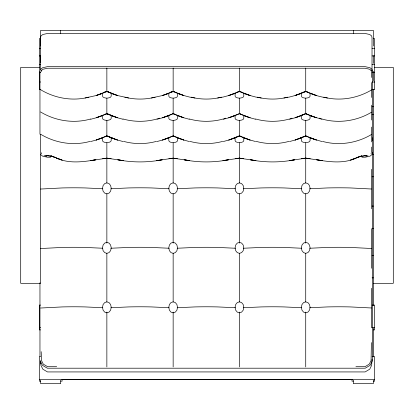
<?xml version="1.0" encoding="UTF-8"?>
<svg xmlns="http://www.w3.org/2000/svg" width="414" height="414" viewBox="0 0 414 414"><rect width="100%" height="100%" fill="white"/><g stroke="black" fill="none" stroke-linecap="round" stroke-linejoin="round"><path stroke-width="0.62" d="M41.183 71.663L41.519 70.028L41.224 70.623L43.072 69.221L47.563 68.232L365.029 68.232L369.521 69.221L371.368 70.623M371.068 153.863L371.296 152.776M372.258 154.044L372.631 152.259M102.527 188.189L103.107 185.534L104.695 183.593L106.859 182.879L109.027 183.593L110.616 185.534L111.195 188.189M111.195 188.536L110.616 191.19L109.027 193.136L106.859 193.845L104.695 193.136L103.107 191.19L102.527 188.536M102.527 247.681L103.107 245.026L104.695 243.08L106.859 242.371L109.027 243.08L110.616 245.026L111.195 247.681M111.195 248.027L110.616 250.682L109.027 252.623L106.859 253.337L104.695 252.623L103.107 250.682L102.527 248.027M102.527 307.172L103.107 304.518L104.695 302.572L106.859 301.863L109.027 302.572L110.616 304.518L111.195 307.172M111.195 307.514L110.616 310.169L109.027 312.115L106.859 312.824L104.695 312.115L103.107 310.169L102.527 307.514M168.819 188.189L169.398 185.534L170.982 183.593L173.15 182.879L175.319 183.593L176.902 185.534L177.482 188.189M177.482 188.536L176.902 191.19L175.319 193.136L173.15 193.845L170.982 193.136L169.398 191.19L168.819 188.536M168.819 247.681L169.398 245.026L170.982 243.08L173.15 242.371L175.319 243.08L176.902 245.026L177.482 247.681M177.482 248.027L176.902 250.682L175.319 252.623L173.15 253.337L170.982 252.623L169.398 250.682L168.819 248.027M168.819 307.172L169.398 304.518L170.982 302.572L173.15 301.863L175.319 302.572L176.902 304.518L177.482 307.172M177.482 307.514L176.902 310.169L175.319 312.115L173.15 312.824L170.982 312.115L169.398 310.169L168.819 307.514M235.105 188.189L235.685 185.534L237.274 183.593L239.442 182.879L241.605 183.593L243.194 185.534L243.774 188.189M243.774 188.536L243.194 191.19L241.605 193.136L239.442 193.845L237.274 193.136L235.685 191.19L235.105 188.536M235.105 247.681L235.685 245.026L237.274 243.08L239.442 242.371L241.605 243.08L243.194 245.026L243.774 247.681M243.774 248.027L243.194 250.682L241.605 252.623L239.442 253.337L237.274 252.623L235.685 250.682L235.105 248.027M235.105 307.172L235.685 304.518L237.274 302.572L239.442 301.863L241.605 302.572L243.194 304.518L243.774 307.172M243.774 307.514L243.194 310.169L241.605 312.115L239.442 312.824L237.274 312.115L235.685 310.169L235.105 307.514M301.397 188.189L301.977 185.534L303.56 183.593L305.729 182.879L307.897 183.593L309.481 185.534L310.06 188.189M310.06 188.536L309.481 191.19L307.897 193.136L305.729 193.845L303.56 193.136L301.977 191.19L301.397 188.536M301.397 247.681L301.977 245.026L303.56 243.08L305.729 242.371L307.897 243.08L309.481 245.026L310.06 247.681M310.06 248.027L309.481 250.682L307.897 252.623L305.729 253.337L303.56 252.623L301.977 250.682L301.397 248.027M301.397 307.172L301.977 304.518L303.56 302.572L305.729 301.863L307.897 302.572L309.481 304.518L310.06 307.172M310.06 307.514L309.481 310.169L307.897 312.115L305.729 312.824L303.56 312.115L301.977 310.169L301.397 307.514M40.629 69.252L42.642 67.725L47.424 66.67L365.169 66.67L369.95 67.725L371.963 69.252M371.963 154.639L369.95 156.166L365.169 157.222L361.939 157.222M371.498 89.973C357.313 98.439 339.77 101.378 323.722 97.155M371.498 112.23C356.754 121.085 338.414 123.745 321.849 118.973M371.498 134.488C356.94 143.213 338.864 145.982 322.475 141.376M178.481 93.44L173.15 91.406L167.872 93.766L162.464 95.525L167.913 93.481L162.521 95.52L151.389 97.999M178.481 115.697L173.15 113.664L167.872 116.023L162.464 117.783L167.913 115.739L162.521 117.783L157.004 119.268M244.772 93.44L239.442 91.401L234.164 93.766L228.751 95.525L233.662 93.683M178.481 137.96L173.15 135.921L167.872 138.286L162.464 140.046L167.913 137.997L162.521 140.041L157.004 141.531M244.772 115.697L239.442 113.664L234.164 116.023L228.751 117.783L234.205 115.739L228.813 117.783L223.296 119.268M101.528 93.44L106.859 91.406L112.194 93.44L106.859 91.401L101.585 93.766L96.172 95.525L101.627 93.481L96.234 95.52L85.103 97.999M101.528 115.697L106.859 113.664L112.194 115.697L106.859 113.664L101.585 116.023L96.172 117.783L101.627 115.739L96.234 117.783L90.718 119.268M167.82 93.44L173.15 91.406L178.429 93.766L183.837 95.525L178.931 93.683M101.528 137.96L106.859 135.921L112.194 137.96L106.859 135.921L101.585 138.286L96.172 140.046L101.627 137.997L96.234 140.041L90.718 141.531M167.82 115.697L173.15 113.664L178.429 116.023L183.837 117.783L178.387 115.739L183.775 117.783L189.296 119.268M234.107 93.44L239.442 91.406L244.715 93.766L250.128 95.525L245.223 93.683M167.82 137.96L173.15 135.921L178.429 138.286L183.837 140.046L178.387 137.997L183.775 140.041L189.296 141.531M234.107 115.697L239.442 113.664L244.715 116.023L250.128 117.783L244.674 115.739L250.066 117.783L255.583 119.268M233.605 93.709L228.813 95.52L223.296 97.011L217.681 97.999M299.896 93.709L295.104 95.52L289.583 97.011L283.973 97.999M299.948 93.683L295.042 95.525L300.45 93.766L305.729 91.406L311.059 93.44M350.927 159.907L356.268 158.06C343.801 163.835 329.761 161.988 316.694 159.768L322.242 160.632L305.729 158.179L301.449 158.562L305.729 158.184L310.008 158.562L305.729 158.184L289.215 160.632L294.763 159.768C280.133 162.624 265.032 162.624 250.403 159.768L255.956 160.632L239.442 158.179L235.157 158.562L239.442 158.184L243.722 158.562M157.646 118.766L159.483 118.156M223.933 118.766L225.77 118.156M290.224 118.766L292.061 118.156M350.337 160.114L361.753 155.881L356.516 157.677L361.655 156.125L359.844 156.471M289.583 119.268L295.104 117.783L300.492 115.739L295.042 117.783L300.45 116.023L305.729 113.664L311.059 115.697M223.296 141.531L228.813 140.041L234.205 137.997L228.751 140.046L234.164 138.286L239.442 135.921L244.772 137.96M289.583 141.531L295.104 140.041L300.492 137.997L295.042 140.046L300.45 138.286L305.729 135.921L311.059 137.96M88.87 97.155C72.621 101.446 54.876 98.341 40.572 89.688M155.157 97.155C145.278 99.707 134.736 99.707 124.852 97.155M90.738 118.973C73.971 123.817 55.429 120.986 40.572 111.946M221.449 97.155C211.564 99.707 201.023 99.707 191.144 97.155M157.03 118.973C145.951 122.089 134.058 122.089 122.979 118.973M90.117 141.376C73.521 146.049 55.243 143.115 40.572 134.203M287.735 97.155C277.856 99.707 267.315 99.707 257.43 97.155M223.322 118.973C212.242 122.089 200.35 122.089 189.27 118.973M156.404 141.376C145.728 144.31 134.286 144.31 123.605 141.376M289.609 118.973C278.529 122.089 266.637 122.089 255.557 118.973M222.696 141.376C212.015 144.31 200.573 144.31 189.897 141.376M288.982 141.376C278.306 144.31 266.864 144.31 256.183 141.376M365.676 156.316L367.994 155.804M359.419 156.637L366.882 155.447L360.496 156.373M239.442 158.179L222.923 160.632L228.476 159.768C213.847 162.624 198.746 162.624 184.116 159.768L189.664 160.632L173.15 158.179L168.871 158.562M104.695 91.82L108.484 91.758M170.982 91.82L174.775 91.758M237.817 91.758L241.062 91.758M105.777 113.948L107.945 113.948M304.104 91.758L307.354 91.758M105.234 136.273L108.484 136.273M360.34 156.414L361.313 156.311L359.487 156.352M102.579 158.562L106.859 158.184L111.143 158.562M40.572 189.043L62.312 187.94A64.465 8.875 0 0 1 85.124 187.94L102.801 188.753M110.921 188.753L128.599 187.94A64.465 8.875 0 0 1 151.41 187.94L169.093 188.753M177.208 188.753L194.891 187.94A64.465 8.875 0 0 1 217.702 187.94L235.38 188.753M243.499 188.753L261.177 187.94A64.465 8.875 0 0 1 283.988 187.94L301.671 188.753M309.786 188.753L327.469 187.94A64.465 8.875 0 0 1 350.28 187.94L371.441 189.001M40.572 248.535L62.312 247.432A64.465 8.875 0 0 1 85.124 247.432L102.801 248.245M110.921 248.245L128.599 247.432A64.465 8.875 0 0 1 151.41 247.432L169.093 248.245M177.208 248.245L194.891 247.432A64.465 8.875 0 0 1 217.702 247.432L235.38 248.245M243.499 248.245L261.177 247.432A64.465 8.875 0 0 1 283.988 247.432L301.671 248.245M309.786 248.245L327.469 247.432A64.465 8.875 0 0 1 350.28 247.432L371.441 248.493M40.572 308.026L62.312 306.924A64.465 8.875 0 0 1 85.124 306.924L102.801 307.731M110.921 307.731L128.599 306.924A64.465 8.875 0 0 1 151.41 306.924L169.093 307.731M177.208 307.731L194.891 306.924A64.465 8.875 0 0 1 217.702 306.924L235.38 307.731M243.499 307.731L261.177 306.924A64.465 8.875 0 0 1 283.988 306.924L301.671 307.731M309.786 307.731L327.469 306.924A64.465 8.875 0 0 1 350.28 306.924L371.441 307.98M40.598 38.668L39.335 38.668L39.335 72.139L40.629 72.139M373.402 38.668L374.665 38.668L374.665 72.139L372.077 72.139M39.335 48.283L40.629 48.283M372.077 48.283L374.665 48.283M39.335 55.931L40.629 55.931M372.077 55.931L374.665 55.931M39.335 64.496L40.629 64.496M372.077 64.496L374.665 64.496M39.392 67.399L20.7 67.399L20.7 283.311L40.681 283.311L40.681 134.478M374.608 67.399L393.3 67.399L393.3 283.311L373.319 283.311M40.598 72.398L39.335 72.398L39.335 89.657L40.629 89.657M373.402 72.398L374.665 72.398L374.665 89.657L372.077 89.657M39.335 82.008L40.629 82.008M372.077 82.008L374.665 82.008M372.077 106.708L373.371 106.708M372.077 114.357L373.371 114.357M372.077 154.474L373.371 154.474M50.653 157.222L47.424 157.222L42.642 156.166L40.629 154.639M372.077 176.762L373.371 176.762M372.077 206.089L373.371 206.089M372.077 228.29L373.371 228.29M372.077 255.454L373.371 255.454M372.077 277.846L373.371 277.846M40.629 305.108L39.335 305.108L39.335 329.896L40.598 329.896M372.077 305.108L374.665 305.108L374.665 329.896L373.402 329.896M39.335 327.634L40.629 327.634M372.077 327.634L374.665 327.634M40.629 356.64L39.335 356.64L39.335 381.165L40.598 381.165M372.077 356.64L374.665 356.64L374.665 381.165L373.402 381.165M56.682 366.706L47.631 366.706L43.284 364.134L41.519 360.563L41.183 351.667M355.911 366.706L364.957 366.706L369.304 364.134L371.068 360.563L371.405 342.616M39.335 379.39L374.665 379.39M62.074 379.633L351.998 379.633M60.811 381.165L62.074 381.165L62.074 379.271M353.256 381.165L351.998 381.165L351.998 379.271M53.106 156.352L45.711 155.447L52.097 156.373M177.43 158.562L173.15 158.184L156.637 160.632L162.184 159.768C147.555 162.624 132.454 162.624 117.824 159.768L123.377 160.632L106.859 158.179L90.345 160.632L95.898 159.768C82.826 161.988 68.791 163.835 56.325 158.06L61.66 159.907M52.247 156.414L51.274 156.311L53.173 156.637M305.729 113.814L306.81 113.948M239.442 113.814L240.524 113.948M173.15 113.814L174.232 113.948M305.729 136.077L306.81 136.206M239.442 136.077L240.524 136.206M173.15 136.077L174.232 136.206M327.49 97.999C319.97 96.86 312.57 94.744 305.729 91.406L300.398 93.44L305.729 91.401L305.729 68.067M261.198 97.999L255.583 97.011L250.066 95.52L245.274 93.709M194.906 97.999L189.296 97.011L183.775 95.52L178.983 93.709M128.619 97.999L117.488 95.52L112.096 93.481L117.55 95.525L112.137 93.766L106.859 91.406L106.859 68.067M53.349 156.585L50.938 156.125L56.087 157.703L50.839 155.881L62.255 160.114M44.013 155.674L46.911 156.316M321.875 119.268L311.007 116.023L305.729 113.664L300.398 115.697L305.729 113.664L305.729 98.273M321.875 141.531L311.007 138.286L305.729 135.921L300.398 137.96L305.729 135.921L305.729 120.531M255.583 141.531L250.066 140.041L244.674 137.997L250.128 140.046L244.715 138.286L239.442 135.921L234.107 137.96L239.442 135.921L239.442 120.531M123.005 119.268L117.488 117.783L112.096 115.739L117.55 117.783L112.137 116.023L106.859 113.664L106.859 98.273M123.005 141.531L117.488 140.041L112.096 137.997L117.55 140.046L112.137 138.286L106.859 135.921L106.859 120.531M319.396 118.156L321.238 118.766M311.509 93.683L316.415 95.525L311.561 93.709M243.194 137.07L243.774 138.064L243.774 140.677L243.194 141.671C240.922 142.97 237.957 142.97 235.685 141.671L235.105 140.677L235.105 138.064M176.902 137.07L177.482 138.064L177.482 140.677L176.902 141.671C174.636 142.97 171.665 142.97 169.398 141.671L168.819 140.677L168.819 138.064M40.329 361.044L42.425 365.293L47.351 368.201L365.236 368.201L370.163 365.293L372.258 361.044L372.631 356.268L372.631 71.638L372.258 69.847M371.068 70.028L371.405 71.663L371.405 77.465M41.296 152.776L41.519 153.863M372.398 137.815L372.631 140.801M40.572 360.713L40.924 365.283L42.854 369.195L47.491 371.932L365.096 371.932L369.733 369.195L371.663 365.283L372.02 359.419M373.319 45.985L373.319 30.336L40.681 30.336L40.681 45.985M373.319 55.647L373.319 63.378M373.319 71.555L373.319 80.766M373.319 89.331L373.319 305.641M373.319 327.935L373.319 356.884M373.319 380.202L373.319 383.664L353.344 383.664L353.344 380.202M372.02 70.551L372.02 37.669L371.663 35.961L369.733 34.497L365.096 33.472L47.491 33.472L42.854 34.497L40.924 35.961L40.572 37.669L40.572 70.37M371.405 82.619L371.405 97.445M371.405 105.177L371.405 120.003M371.405 127.093L371.405 141.919M371.405 147.073L371.405 152.228M371.405 169.321L371.405 208.765M371.405 228.813L371.405 268.256M371.405 288.299L371.405 327.743M353.344 30.336L353.344 33.374M310.06 93.543L310.06 96.157L309.481 97.15C307.214 98.449 304.243 98.449 301.977 97.15L301.397 96.157L301.397 93.543M310.06 115.801L310.06 118.414L309.481 119.408C307.214 120.712 304.243 120.712 301.977 119.408L301.397 118.414L301.397 115.801M310.06 138.064L310.06 140.677L309.481 141.671C307.214 142.97 304.243 142.97 301.977 141.671L301.397 140.677L301.397 138.064M305.729 142.794L305.729 182.962M305.729 193.757L305.729 243.08M305.729 253.249L305.729 301.941M305.729 312.104L305.729 366.913M243.774 93.543L243.774 96.157L243.194 97.15C240.922 98.449 237.957 98.449 235.685 97.15L235.105 96.157L235.105 93.543M243.774 115.801L243.774 118.414L243.194 119.408C240.922 120.712 237.957 120.712 235.685 119.408L235.105 118.414L235.105 115.801M239.442 68.067L239.442 91.401M239.442 98.273L239.442 113.664M239.442 142.794L239.442 182.962M239.442 193.757L239.442 243.08M239.442 253.249L239.442 301.941M239.442 312.104L239.442 366.913M177.482 93.543L177.482 96.157L176.902 97.15C174.636 98.449 171.665 98.449 169.398 97.15L168.819 96.157L168.819 93.543M177.482 115.801L177.482 118.414L176.902 119.408C174.636 120.712 171.665 120.712 169.398 119.408L168.819 118.414L168.819 115.801M173.15 68.067L173.15 91.401M173.15 98.273L173.15 113.664M173.15 120.531L173.15 135.921M173.15 142.794L173.15 182.962M173.15 193.757L173.15 243.08M173.15 253.249L173.15 301.941M173.15 312.104L173.15 366.913M111.195 93.543L111.195 96.157L110.616 97.15C108.344 98.449 105.379 98.449 103.107 97.15L102.527 96.157L102.527 93.543M111.195 115.801L111.195 118.414L110.616 119.408C108.344 120.712 105.379 120.712 103.107 119.408L102.527 118.414L102.527 115.801M111.195 138.064L111.195 140.677L110.616 141.671C108.344 142.97 105.379 142.97 103.107 141.671L102.527 140.677L102.527 138.064M106.859 142.794L106.859 182.962M106.859 193.757L106.859 243.08M106.859 253.249L106.859 301.941M106.859 312.104L106.859 366.913M60.656 30.336L60.656 33.374M60.656 380.202L60.656 383.664L40.681 383.664L40.681 380.202M40.681 55.647L40.681 62.731M40.681 362.519L40.681 363.782M39.961 71.638L39.961 134.198M39.961 282.726L39.961 356.268M316.415 117.783L310.966 115.739L316.358 117.783M316.415 140.046L310.966 137.997L316.358 140.041"/></g></svg>
